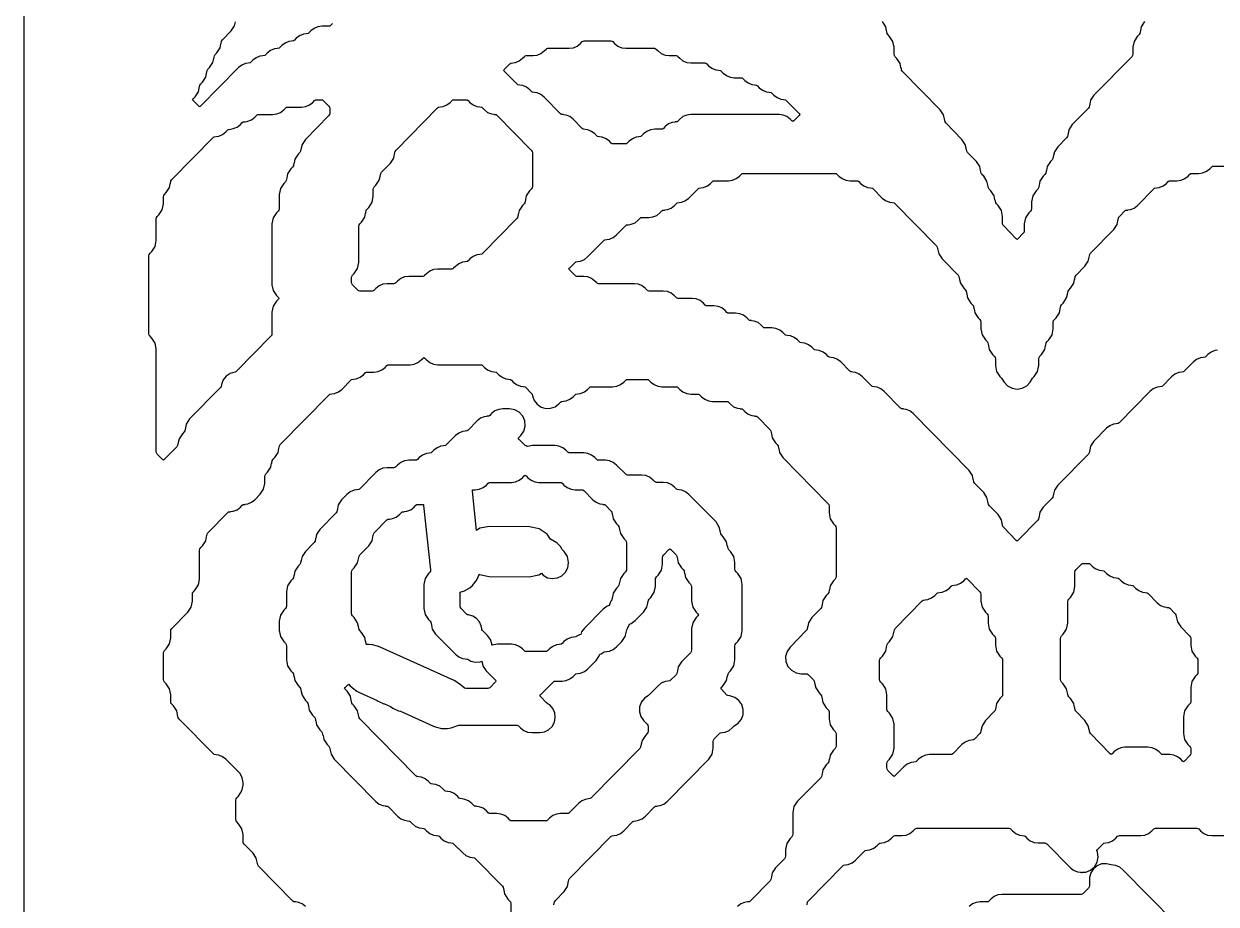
# Model space of a CAD drawing. Header units: millimetres. Extents: x 10 to 410, y 18 to 283.
# Drawn here: x 79 to 117.11, y 92.4 to 120.55 of the extents above; entities that cross this region are included whole.
import ezdxf

# ---------------------------------------------------------------- set-up
doc = ezdxf.new("R2010")
doc.units = ezdxf.units.MM
doc.layers.add('CUT', color=1, linetype='Continuous')

msp = doc.modelspace()

# ---------------------------------------------------------------- linework, layer by layer
at = {"layer": 'CUT'}
for points in [[(129.134, 24), (142.2679, 24), (142.2679, 144), (129.134, 144), (129.134, 147), (121.134, 147), (121.134, 144), (100.134, 144), (100.134, 147), (92.134, 147), (92.134, 144), (79, 144), (79, 24), (92.134, 24), (92.134, 21), (100.134, 21), (100.134, 24), (121.134, 24), (121.134, 21), (129.134, 21)], [(94.8364, 119.3626), (94.9405, 119.4436), (95.0016, 119.5058), (95.0266, 119.5252), (95.058, 119.5294), (95.2777, 119.5294), (95.4085, 119.5468), (95.5302, 119.5979), (95.6343, 119.6789), (95.6953, 119.7411), (95.7203, 119.7605), (95.7517, 119.7647), (96.4339, 119.7647), (96.5647, 119.7821), (96.6864, 119.8331), (96.7905, 119.9142), (96.8516, 119.9764), (96.8766, 119.9958), (96.9079, 120), (97.7667, 120), (97.798, 119.9958), (97.823, 119.9764), (97.8841, 119.9142), (97.9882, 119.8331), (98.1099, 119.7821), (98.2407, 119.7647), (99.1541, 119.7647), (99.1855, 119.7605), (99.2105, 119.7411), (99.2716, 119.6789), (99.3757, 119.5979), (99.4974, 119.5468), (99.6282, 119.5294), (99.8479, 119.5294), (99.8793, 119.5252), (99.9042, 119.5058), (99.9653, 119.4436), (100.0694, 119.3626), (100.1911, 119.3115), (100.3219, 119.2941), (100.7729, 119.2941), (100.8042, 119.2899), (100.8292, 119.2705), (100.8903, 119.2084), (100.9944, 119.1273), (101.1161, 119.0762), (101.2027, 119.0647), (101.2025, 119.0632), (101.2667, 119.0546), (101.2917, 119.0352), (101.3528, 118.9731), (101.4569, 118.892), (101.5786, 118.8409), (101.7094, 118.8235), (101.9291, 118.8235), (101.9605, 118.8194), (101.9855, 118.7999), (102.0465, 118.7378), (102.1506, 118.6567), (102.2723, 118.6056), (102.3589, 118.5941), (102.3587, 118.5926), (102.423, 118.5841), (102.4479, 118.5646), (102.509, 118.5025), (102.6131, 118.4214), (102.7348, 118.3704), (102.8214, 118.3588), (102.8212, 118.3573), (102.8855, 118.3488), (102.9104, 118.3293), (102.9715, 118.2672), (103.0756, 118.1861), (103.1973, 118.1351), (103.2839, 118.1235), (103.2837, 118.122), (103.348, 118.1135), (103.3729, 118.094), (103.7849, 117.6748), (103.8048, 117.6471), (103.7849, 117.6193), (103.6088, 117.4401), (103.581, 117.4196), (103.5531, 117.4401), (103.4967, 117.4975), (103.3926, 117.5786), (103.2709, 117.6296), (103.1401, 117.6471), (100.3219, 117.6471), (100.1911, 117.6296), (100.0694, 117.5786), (99.9653, 117.4975), (99.9042, 117.4354), (99.8793, 117.4159), (99.815, 117.4074), (99.8152, 117.4059), (99.7286, 117.3944), (99.6069, 117.3433), (99.5028, 117.2622), (99.4417, 117.2001), (99.4168, 117.1806), (99.3854, 117.1765), (99.1657, 117.1765), (99.0349, 117.1591), (98.9132, 117.108), (98.8091, 117.0269), (98.748, 116.9648), (98.723, 116.9454), (98.6588, 116.9368), (98.659, 116.9353), (98.5724, 116.9238), (98.4507, 116.8727), (98.3466, 116.7916), (98.2855, 116.7295), (98.2605, 116.7101), (98.2291, 116.7059), (97.8329, 116.7059), (97.8015, 116.7101), (97.7766, 116.7295), (97.7155, 116.7916), (97.6114, 116.8727), (97.4897, 116.9238), (97.4031, 116.9353), (97.4033, 116.9368), (97.339, 116.9454), (97.3141, 116.9648), (97.253, 117.0269), (97.1489, 117.108), (97.0272, 117.1591), (96.9406, 117.1706), (96.9408, 117.1721), (96.8766, 117.1806), (96.8516, 117.2001), (96.5593, 117.4975), (96.4552, 117.5786), (96.3335, 117.6296), (96.2468, 117.6412), (96.247, 117.6427), (96.1828, 117.6512), (96.1578, 117.6707), (95.6343, 118.2034), (95.5302, 118.2845), (95.4085, 118.3355), (95.3219, 118.3471), (95.3221, 118.3486), (95.2578, 118.3571), (95.2328, 118.3766), (95.1718, 118.4387), (95.0677, 118.5198), (94.946, 118.5708), (94.8594, 118.5824), (94.8596, 118.5839), (94.7953, 118.5924), (94.7704, 118.6119), (94.3584, 119.0311), (94.3385, 119.0588), (94.3584, 119.0866), (94.5391, 119.2705), (94.5641, 119.2899), (94.6283, 119.2985), (94.6281, 119.3), (94.7147, 119.3115)], [(83.0879, 110.4988), (83.0341, 110.5535), (83.0089, 110.5919), (83, 110.6369), (83, 113.1278), (83.0089, 113.1728), (83.0341, 113.2112), (83.0879, 113.2659), (83.194, 113.427), (83.2312, 113.6163), (83.2312, 114.3042), (83.2401, 114.3493), (83.2654, 114.3877), (83.3191, 114.4423), (83.4253, 114.6035), (83.4625, 114.7928), (83.4625, 115.0101), (83.4714, 115.0552), (83.4966, 115.0936), (83.5503, 115.1482), (83.6565, 115.3094), (83.6809, 115.4336), (83.6843, 115.4329), (83.7026, 115.5258), (83.7279, 115.5641), (85.058, 116.9175), (85.083, 116.937), (85.1472, 116.9455), (85.147, 116.9471), (85.2336, 116.9586), (85.3553, 117.0096), (85.4594, 117.0907), (85.5205, 117.1528), (85.5455, 117.1723), (85.6097, 117.1808), (85.6095, 117.1824), (85.6961, 117.1939), (85.8178, 117.2449), (85.9219, 117.326), (85.983, 117.3881), (86.008, 117.4076), (86.0722, 117.4161), (86.072, 117.4176), (86.1586, 117.4292), (86.2803, 117.4802), (86.3844, 117.5613), (86.4455, 117.6234), (86.4705, 117.6429), (86.5018, 117.6471), (86.9528, 117.6471), (87.0836, 117.6645), (87.2053, 117.7155), (87.3094, 117.7966), (87.3705, 117.8587), (87.3954, 117.8782), (87.4268, 117.8824), (87.8778, 117.8824), (88.0086, 117.8998), (88.1303, 117.9508), (88.2344, 118.0319), (88.2954, 118.094), (88.3204, 118.1135), (88.3518, 118.1176), (88.5168, 118.1176), (88.5482, 118.1135), (88.5731, 118.094), (88.747, 117.9171), (88.7723, 117.8787), (88.7812, 117.8337), (88.7812, 117.6958), (88.7723, 117.6507), (88.747, 117.6123), (87.9996, 116.8518), (87.8934, 116.6906), (87.869, 116.5664), (87.8656, 116.5671), (87.8473, 116.4742), (87.822, 116.4359), (87.7683, 116.3812), (87.6622, 116.2201), (87.6377, 116.0958), (87.6343, 116.0965), (87.6161, 116.0036), (87.5908, 115.9653), (87.5371, 115.9106), (87.4309, 115.7495), (87.4065, 115.6252), (87.4031, 115.6259), (87.3848, 115.533), (87.3596, 115.4947), (87.3058, 115.44), (87.1997, 115.2789), (87.1624, 115.0895), (87.1624, 114.6369), (87.1536, 114.5919), (87.1283, 114.5535), (87.0746, 114.4988), (86.9684, 114.3377), (86.9312, 114.1484), (86.9312, 112.2046), (86.9684, 112.0152), (87.0746, 111.8541), (87.1352, 111.7925), (87.155, 111.7647), (87.1352, 111.737), (87.0746, 111.6753), (86.9684, 111.5142), (86.9312, 111.3248), (86.9312, 110.6369), (86.9223, 110.5919), (86.8971, 110.5535), (85.7982, 109.4354), (85.7732, 109.4159), (85.7416, 109.4117), (85.593, 109.3677), (85.4651, 109.2804), (85.37, 109.1581), (85.3169, 109.0126), (85.3036, 108.9448), (85.2783, 108.9064), (84.2996, 107.9106), (84.1935, 107.7495), (84.169, 107.6252), (84.1656, 107.6259), (84.1474, 107.533), (84.1221, 107.4947), (84.0684, 107.44), (83.9622, 107.2789), (83.9378, 107.1546), (83.9344, 107.1553), (83.9161, 107.0625), (83.8909, 107.0241), (83.4904, 106.6166), (83.4625, 106.5961), (83.4346, 106.6166), (83.2654, 106.7888), (83.2401, 106.8272), (83.2312, 106.8722), (83.2312, 110.1484), (83.194, 110.3377)], [(89.509, 112.5053), (89.5628, 112.56), (89.6689, 112.7211), (89.7062, 112.9105), (89.7062, 114.0689), (89.715, 114.114), (89.7403, 114.1524), (89.794, 114.207), (89.9002, 114.3682), (89.9246, 114.4924), (89.928, 114.4918), (89.9463, 114.5846), (89.9715, 114.623), (90.0253, 114.6776), (90.1314, 114.8388), (90.1686, 115.0281), (90.1686, 115.2454), (90.1775, 115.2905), (90.2028, 115.3288), (90.2565, 115.3835), (90.3627, 115.5446), (90.3871, 115.6689), (90.3905, 115.6682), (90.4088, 115.7611), (90.434, 115.7994), (90.719, 116.0894), (90.8252, 116.2505), (90.8496, 116.3748), (90.853, 116.3741), (90.8712, 116.467), (90.8965, 116.5053), (92.2266, 117.8587), (92.2516, 117.8782), (92.3158, 117.8867), (92.3156, 117.8882), (92.4023, 117.8998), (92.524, 117.9508), (92.6281, 118.0319), (92.6891, 118.094), (92.7141, 118.1135), (92.7455, 118.1176), (93.1417, 118.1176), (93.1731, 118.1135), (93.1981, 118.094), (93.2591, 118.0319), (93.3633, 117.9508), (93.4849, 117.8998), (93.5716, 117.8882), (93.5714, 117.8867), (93.6356, 117.8782), (93.6606, 117.8587), (93.7216, 117.7966), (93.8257, 117.7155), (93.9474, 117.6645), (94.0341, 117.6529), (94.0339, 117.6514), (94.0981, 117.6429), (94.1231, 117.6234), (95.2219, 116.5053), (95.2472, 116.467), (95.2561, 116.4219), (95.2561, 115.3428), (95.2472, 115.2977), (95.2219, 115.2594), (95.1682, 115.2047), (95.0621, 115.0436), (95.0376, 114.9193), (95.0342, 114.92), (95.016, 114.8272), (94.9907, 114.7888), (94.937, 114.7341), (94.8308, 114.573), (94.8064, 114.4488), (94.803, 114.4494), (94.7847, 114.3566), (94.7594, 114.3182), (93.6606, 113.2001), (93.6356, 113.1806), (93.5714, 113.1721), (93.5716, 113.1706), (93.4849, 113.1591), (93.3633, 113.108), (93.2591, 113.0269), (93.1981, 112.9648), (93.1731, 112.9454), (93.1089, 112.9368), (93.1091, 112.9353), (93.0225, 112.9238), (92.9008, 112.8727), (92.7967, 112.7916), (92.7356, 112.7295), (92.7106, 112.7101), (92.6792, 112.7059), (92.2283, 112.7059), (92.0975, 112.6885), (91.9758, 112.6374), (91.8717, 112.5564), (91.8106, 112.4942), (91.7856, 112.4748), (91.7542, 112.4706), (91.3033, 112.4706), (91.1725, 112.4532), (91.0508, 112.4021), (90.9467, 112.3211), (90.8856, 112.2589), (90.8606, 112.2395), (90.8293, 112.2353), (90.6095, 112.2353), (90.4787, 112.2179), (90.357, 112.1669), (90.2529, 112.0858), (90.1919, 112.0236), (90.1669, 112.0042), (90.1355, 112), (89.7393, 112), (89.7079, 112.0042), (89.6829, 112.0236), (89.509, 112.2006), (89.4838, 112.2389), (89.4749, 112.284), (89.4749, 112.4219), (89.4838, 112.467)], [(95.7416, 102.8356), (95.898, 102.8057), (96.0559, 102.8266), (96.1992, 102.896), (96.3134, 103.007), (96.3869, 103.1483), (96.4123, 103.3055), (96.4123, 103.3248), (96.3751, 103.5142), (96.2689, 103.6753), (96.2303, 103.7146), (96.2166, 103.7246), (96.2123, 103.7344), (96.1501, 103.8287), (96.0519, 103.9384), (95.9802, 103.9819), (95.9628, 103.9954), (95.8323, 104.0686), (95.7307, 104.224), (95.4729, 104.3999), (95.1673, 104.4638), (93.8867, 104.4763), (93.58, 104.4184), (93.472, 104.3478), (93.3394, 105.6053), (93.3417, 105.6411), (93.377, 105.6471), (93.4277, 105.6471), (93.5585, 105.6645), (93.6802, 105.7155), (93.7843, 105.7966), (93.8454, 105.8587), (93.8703, 105.8782), (93.9017, 105.8824), (94.5839, 105.8824), (94.7147, 105.8998), (94.8364, 105.9508), (94.9405, 106.0319), (94.9969, 106.0893), (95.0248, 106.1098), (95.0527, 106.0893), (95.1091, 106.0319), (95.2132, 105.9508), (95.3349, 105.8998), (95.4657, 105.8824), (96.1739, 105.8824), (96.2043, 105.8587), (96.2654, 105.7966), (96.3695, 105.7155), (96.4912, 105.6645), (96.622, 105.6471), (96.8417, 105.6471), (96.873, 105.6429), (96.898, 105.6234), (97.1903, 105.326), (97.2944, 105.2449), (97.4161, 105.1939), (97.5028, 105.1824), (97.5026, 105.1808), (97.5668, 105.1723), (97.5918, 105.1528), (97.7657, 104.9759), (97.7909, 104.9375), (97.8092, 104.8447), (97.8126, 104.8454), (97.837, 104.7211), (97.9432, 104.56), (97.9969, 104.5053), (98.0222, 104.467), (98.0404, 104.3741), (98.0438, 104.3748), (98.0683, 104.2505), (98.1744, 104.0894), (98.2281, 104.0347), (98.2534, 103.9964), (98.2623, 103.9513), (98.2623, 103.0759), (98.2281, 103.0241), (98.1744, 102.9694), (98.0683, 102.8083), (98.0438, 102.684), (98.0404, 102.6847), (98.0222, 102.5919), (97.9969, 102.5535), (97.9432, 102.4988), (97.837, 102.3377), (97.8126, 102.2135), (97.8092, 102.2141), (97.7909, 102.1213), (97.7686, 102.0874), (97.7054, 101.9453), (97.651, 101.9284), (97.5193, 101.8323), (96.9177, 101.2201), (96.8298, 101.0987), (96.8029, 101.0188), (96.7613, 101.0099), (96.6579, 100.9519), (96.6424, 100.9454), (96.5776, 100.9368), (96.5778, 100.9353), (96.4912, 100.9238), (96.3695, 100.8727), (96.2654, 100.7916), (96.2043, 100.7295), (96.1793, 100.7101), (96.1151, 100.7015), (96.1153, 100.7), (96.0287, 100.6885), (95.907, 100.6374), (95.8029, 100.5564), (95.7418, 100.4942), (95.7119, 100.4709), (95.0578, 100.4706), (95.0266, 100.4748), (95.0016, 100.4942), (94.9405, 100.5564), (94.8364, 100.6374), (94.7147, 100.6885), (94.5839, 100.7059), (94.1361, 100.7059), (93.9715, 100.678), (93.9627, 100.6732), (93.9615, 100.7213), (93.9136, 100.8634), (93.8257, 100.9848), (93.6646, 101.1487), (93.6428, 101.1792), (93.6365, 101.1989), (93.6228, 101.2931), (93.5629, 101.4233), (93.4684, 101.5312), (93.3473, 101.6078), (93.2093, 101.6469), (93.1766, 101.6512), (93.1516, 101.6707), (92.9777, 101.8476), (92.9525, 101.886), (92.9436, 101.9311), (92.9436, 102.3344), (92.9493, 102.3699), (92.9816, 102.3859), (93.0809, 102.4168), (93.2523, 102.51), (93.3394, 102.5824), (93.4621, 102.734), (93.5148, 102.8343), (93.5494, 102.9512), (93.5655, 102.9402), (93.8711, 102.8764), (95.1517, 102.8639), (95.4584, 102.9218), (95.5435, 102.9774), (95.6025, 102.9131)], [(93.8918, 99.3177), (93.8668, 99.2983), (93.8355, 99.2941), (93.1282, 99.2941), (93.0895, 99.3007), (93.087, 99.3035), (93.0043, 99.3783), (92.8437, 99.4937), (92.7589, 99.5428), (90.3949, 100.6174), (90.3021, 100.6491), (90.1418, 100.6867), (90.0262, 100.6999), (89.9528, 100.6996), (89.9463, 100.7095), (89.928, 100.8024), (89.9246, 100.8017), (89.9002, 100.9259), (89.794, 101.0871), (89.7403, 101.1417), (89.715, 101.1801), (89.6968, 101.273), (89.6934, 101.2723), (89.6689, 101.3965), (89.5628, 101.5577), (89.509, 101.6123), (89.4838, 101.6507), (89.4749, 101.6958), (89.4749, 103.0101), (89.4838, 103.0552), (89.509, 103.0936), (89.5628, 103.1482), (89.6689, 103.3094), (89.6934, 103.4336), (89.6968, 103.4329), (89.715, 103.5258), (89.7403, 103.5641), (90.0253, 103.8541), (90.1314, 104.0152), (90.1558, 104.1395), (90.1592, 104.1388), (90.1775, 104.2317), (90.2028, 104.27), (90.6079, 104.6823), (90.6329, 104.7017), (90.6971, 104.7103), (90.6969, 104.7118), (90.7835, 104.7233), (90.9052, 104.7743), (91.0093, 104.8554), (91.0704, 104.9175), (91.0954, 104.937), (91.1596, 104.9455), (91.1594, 104.9471), (91.246, 104.9586), (91.3677, 105.0096), (91.4718, 105.0907), (91.5329, 105.1528), (91.5579, 105.1723), (91.5893, 105.1765), (91.7391, 105.1765), (91.7715, 105.1717), (91.7796, 105.14), (91.9963, 103.0852), (91.9952, 103.0567), (91.9964, 103.0468), (91.9732, 103.0126), (91.9308, 102.9694), (91.8246, 102.8083), (91.7874, 102.619), (91.7874, 101.8516), (91.8246, 101.6623), (91.9308, 101.5012), (91.9845, 101.4465), (92.0098, 101.4081), (92.028, 101.3153), (92.0314, 101.316), (92.0559, 101.1917), (92.162, 101.0306), (92.7967, 100.3848), (92.9008, 100.3037), (93.0225, 100.2527), (93.1091, 100.2412), (93.1089, 100.2397), (93.1737, 100.231), (93.1892, 100.2246), (93.2926, 100.1665), (93.4392, 100.1352), (93.5885, 100.1488), (93.6399, 100.17), (93.6389, 100.153), (93.684, 99.9923), (93.7794, 99.8554), (94.0726, 99.5572), (94.0924, 99.5294), (94.0726, 99.5017)], [(96.7095, 99.7691), (96.7093, 99.7706), (96.796, 99.7821), (96.9176, 99.8331), (97.0218, 99.9142), (97.2944, 100.1917), (97.3823, 100.3131), (97.4092, 100.3929), (97.4508, 100.4018), (97.5542, 100.4598), (97.5697, 100.4663), (97.6345, 100.475), (97.6343, 100.4765), (97.7209, 100.488), (97.8426, 100.539), (97.9467, 100.6201), (98.1189, 100.7953), (98.225, 100.9564), (98.2495, 101.0807), (98.2529, 101.08), (98.2711, 101.1728), (98.2935, 101.2067), (98.3567, 101.3488), (98.411, 101.3658), (98.5427, 101.4618), (98.8126, 101.7365), (98.9188, 101.8976), (98.9432, 102.0218), (98.9466, 102.0212), (98.9649, 102.114), (98.9902, 102.1524), (99.0439, 102.207), (99.15, 102.3682), (99.1873, 102.5575), (99.1873, 102.8064), (99.2214, 102.8583), (99.2751, 102.9129), (99.3813, 103.0741), (99.4185, 103.2634), (99.4185, 103.4807), (99.4274, 103.5258), (99.4526, 103.5641), (99.6219, 103.7363), (99.6498, 103.7569), (99.6776, 103.7363), (99.8469, 103.5641), (99.8721, 103.5258), (99.8904, 103.4329), (99.8938, 103.4336), (99.9182, 103.3094), (100.0244, 103.1482), (100.0781, 103.0936), (100.1034, 103.0552), (100.1216, 102.9623), (100.1251, 102.963), (100.1495, 102.8388), (100.2556, 102.6776), (100.3094, 102.623), (100.3346, 102.5846), (100.3435, 102.5395), (100.3435, 102.0869), (100.3807, 101.8976), (100.4869, 101.7365), (100.5475, 101.6748), (100.5673, 101.6471), (100.5475, 101.6193), (100.4869, 101.5577), (100.3807, 101.3965), (100.3435, 101.2072), (100.3435, 100.5193), (100.3346, 100.4742), (100.3094, 100.4359), (100.0244, 100.1459), (99.9182, 99.9848), (99.8938, 99.8605), (99.8904, 99.8612), (99.8721, 99.7683), (99.8469, 99.73), (99.673, 99.553), (99.648, 99.5336), (99.5838, 99.525), (99.584, 99.5235), (99.4974, 99.512), (99.3757, 99.461), (99.2716, 99.3799), (98.9792, 99.0825), (98.9207, 99.0369), (98.841, 98.9869), (98.7385, 98.8617), (98.6813, 98.7103), (98.6755, 98.5486), (98.7216, 98.3935), (98.8149, 98.2613), (98.9219, 98.1524), (98.9472, 98.114), (98.956, 98.0689), (98.956, 97.9311), (98.9472, 97.886), (98.9219, 97.8476), (98.8682, 97.793), (98.762, 97.6318), (98.7376, 97.5076), (98.7342, 97.5082), (98.7159, 97.4154), (98.6906, 97.377), (97.1293, 95.7883), (97.1043, 95.7689), (97.0401, 95.7603), (97.0403, 95.7588), (96.9536, 95.7473), (96.832, 95.6963), (96.7278, 95.6152), (96.4355, 95.3177), (96.4106, 95.2983), (96.3792, 95.2941), (96.1595, 95.2941), (96.0287, 95.2767), (95.907, 95.2257), (95.8029, 95.1446), (95.7418, 95.0825), (95.7168, 95.063), (95.6854, 95.0588), (94.5955, 95.0588), (94.5641, 95.063), (94.5391, 95.0825), (94.478, 95.1446), (94.3739, 95.2257), (94.2522, 95.2767), (94.1214, 95.2941), (93.9017, 95.2941), (93.8703, 95.2983), (93.8454, 95.3177), (93.7843, 95.3799), (93.6802, 95.461), (93.5585, 95.512), (93.4719, 95.5235), (93.4721, 95.525), (93.4079, 95.5336), (93.3829, 95.553), (93.3218, 95.6152), (93.2177, 95.6963), (93.096, 95.7473), (93.0094, 95.7588), (93.0096, 95.7603), (92.9454, 95.7689), (92.9204, 95.7883), (92.8593, 95.8505), (92.7552, 95.9316), (92.6335, 95.9826), (92.5469, 95.9941), (92.5471, 95.9956), (92.4829, 96.0042), (92.4579, 96.0236), (92.3968, 96.0858), (92.2927, 96.1669), (92.171, 96.2179), (92.0844, 96.2294), (92.0846, 96.2309), (92.0204, 96.2395), (91.9954, 96.2589), (91.9343, 96.3211), (91.8302, 96.4021), (91.7085, 96.4532), (91.6219, 96.4647), (91.6221, 96.4662), (91.5579, 96.4748), (91.5329, 96.4942), (89.7403, 98.3182), (89.715, 98.3566), (89.6968, 98.4494), (89.6934, 98.4488), (89.6689, 98.573), (89.5628, 98.7341), (89.509, 98.7888), (89.4838, 98.8272), (89.4655, 98.92), (89.4621, 98.9193), (89.4377, 99.0436), (89.3315, 99.2047), (89.2709, 99.2664), (89.2511, 99.2941), (89.2709, 99.3219), (89.3605, 99.413), (89.3861, 99.4322), (89.4216, 99.3905), (89.5104, 99.3088), (89.6479, 99.21), (89.7327, 99.1609), (90.2974, 98.9042), (90.3265, 98.8839), (90.5072, 98.8049), (90.5236, 98.8014), (90.7154, 98.7141), (90.7936, 98.6595), (90.9743, 98.5806), (91.0412, 98.5661), (92.0967, 98.0862), (92.1895, 98.0546), (92.3486, 98.0173), (92.5436, 98.0107), (92.6553, 98.029), (92.838, 98.0975), (92.841, 98.0993), (92.8719, 98.113), (92.9053, 98.1176), (94.7604, 98.1176), (94.7918, 98.1135), (94.8168, 98.094), (94.8779, 98.0319), (94.982, 97.9508), (95.1037, 97.8998), (95.2345, 97.8824), (95.489, 97.8824), (95.6391, 97.9054), (95.7754, 97.9725), (95.8852, 98.0774), (95.9585, 98.2104), (95.9885, 98.3593), (95.9723, 98.5104), (95.9116, 98.6496), (95.8119, 98.7641), (95.7654, 98.7926), (95.6953, 98.8472), (95.5146, 99.0311), (95.4947, 99.0588), (95.5146, 99.0866), (95.9266, 99.5058), (95.9569, 99.5294), (96.2027, 99.5294), (96.3335, 99.5468), (96.4552, 99.5979), (96.5593, 99.6789), (96.6203, 99.7411), (96.6453, 99.7605)], [(112.1459, 100.9375), (112.1712, 100.9759), (112.2249, 101.0306), (112.3311, 101.1917), (112.3683, 101.381), (112.3683, 102.0689), (112.3772, 102.114), (112.4025, 102.1524), (112.4562, 102.207), (112.5623, 102.3682), (112.5996, 102.5575), (112.5996, 103.0101), (112.6084, 103.0552), (112.6337, 103.0936), (112.8076, 103.2705), (112.8326, 103.2899), (112.864, 103.2941), (113.0289, 103.2941), (113.0603, 103.2899), (113.0853, 103.2705), (113.1464, 103.2084), (113.2505, 103.1273), (113.3722, 103.0762), (113.4588, 103.0647), (113.4586, 103.0632), (113.5228, 103.0546), (113.5478, 103.0352), (113.6088, 102.9731), (113.713, 102.892), (113.8347, 102.8409), (113.9213, 102.8294), (113.9211, 102.8279), (113.9853, 102.8194), (114.0103, 102.7999), (114.0713, 102.7378), (114.1754, 102.6567), (114.2971, 102.6056), (114.3838, 102.5941), (114.3836, 102.5926), (114.4478, 102.5841), (114.4728, 102.5646), (114.5338, 102.5025), (114.6379, 102.4214), (114.7596, 102.3704), (114.8463, 102.3588), (114.8461, 102.3573), (114.9103, 102.3488), (114.9353, 102.3293), (115.2276, 102.0319), (115.3317, 101.9508), (115.4534, 101.8998), (115.54, 101.8882), (115.5398, 101.8867), (115.604, 101.8782), (115.629, 101.8587), (115.8029, 101.6818), (115.8282, 101.6434), (115.8464, 101.5506), (115.8498, 101.5512), (115.8743, 101.427), (115.9804, 101.2659), (116.2654, 100.9759), (116.2907, 100.9375), (116.2995, 100.8925), (116.2995, 100.6752), (116.3368, 100.4858), (116.4429, 100.3247), (116.4966, 100.27), (116.5219, 100.2317), (116.5308, 100.1866), (116.5308, 99.8134), (116.5219, 99.7683), (116.4966, 99.73), (116.4429, 99.6753), (116.3368, 99.5142), (116.2995, 99.3248), (116.2995, 98.8722), (116.2907, 98.8272), (116.2654, 98.7888), (116.2117, 98.7341), (116.1055, 98.573), (116.0683, 98.3837), (116.0683, 97.8516), (116.1055, 97.6623), (116.2117, 97.5012), (116.2654, 97.4465), (116.2907, 97.4081), (116.2995, 97.3631), (116.2995, 97.2252), (116.2907, 97.1801), (116.2654, 97.1417), (116.0962, 96.9696), (116.0683, 96.949), (116.0404, 96.9696), (115.984, 97.0269), (115.8799, 97.108), (115.7582, 97.1591), (115.6274, 97.1765), (115.4077, 97.1765), (115.3763, 97.1806), (115.3513, 97.2001), (115.2902, 97.2622), (115.1861, 97.3433), (115.0644, 97.3944), (114.9336, 97.4118), (114.1967, 97.4118), (114.0659, 97.3944), (113.9442, 97.3433), (113.8401, 97.2622), (113.7837, 97.2048), (113.7558, 97.1843), (113.7279, 97.2048), (113.0962, 97.8476), (113.0709, 97.886), (113.0527, 97.9788), (113.0493, 97.9782), (113.0248, 98.1024), (112.9187, 98.2635), (112.6337, 98.5535), (112.6084, 98.5919), (112.5902, 98.6847), (112.5868, 98.684), (112.5623, 98.8083), (112.4562, 98.9694), (112.4025, 99.0241), (112.3772, 99.0625), (112.3589, 99.1553), (112.3555, 99.1546), (112.3311, 99.2789), (112.2249, 99.44), (112.1712, 99.4947), (112.1459, 99.533), (112.1371, 99.5781), (112.1371, 100.8925)], [(106.809, 101.08), (106.8273, 101.1728), (106.8525, 101.2112), (107.7202, 102.094), (107.7451, 102.1135), (107.8094, 102.122), (107.8092, 102.1235), (107.8958, 102.1351), (108.0175, 102.1861), (108.1216, 102.2672), (108.1827, 102.3293), (108.2076, 102.3488), (108.2719, 102.3573), (108.2717, 102.3588), (108.3583, 102.3704), (108.48, 102.4214), (108.5841, 102.5025), (108.6452, 102.5646), (108.6701, 102.5841), (108.7344, 102.5926), (108.7342, 102.5941), (108.8208, 102.6056), (108.9425, 102.6567), (109.0466, 102.7378), (109.103, 102.7952), (109.1309, 102.8157), (109.1588, 102.7952), (109.5592, 102.3877), (109.5845, 102.3493), (109.5934, 102.3042), (109.5934, 102.0869), (109.6306, 101.8976), (109.7368, 101.7365), (109.7905, 101.6818), (109.8157, 101.6434), (109.8246, 101.5984), (109.8246, 101.381), (109.8618, 101.1917), (109.968, 101.0306), (110.0217, 100.9759), (110.047, 100.9375), (110.0559, 100.8925), (110.0559, 100.6752), (110.0931, 100.4858), (110.1993, 100.3247), (110.253, 100.27), (110.2782, 100.2317), (110.2871, 100.1866), (110.2871, 99.1075), (110.2782, 99.0625), (110.253, 99.0241), (110.1993, 98.9694), (110.0931, 98.8083), (110.0687, 98.684), (110.0653, 98.6847), (110.047, 98.5919), (110.0217, 98.5535), (109.7368, 98.2635), (109.6306, 98.1024), (109.6062, 97.9782), (109.6028, 97.9788), (109.5845, 97.886), (109.5592, 97.8476), (109.3853, 97.6707), (109.3604, 97.6512), (109.2961, 97.6427), (109.2963, 97.6412), (109.2097, 97.6296), (109.088, 97.5786), (108.9839, 97.4975), (108.6916, 97.2001), (108.6666, 97.1806), (108.6352, 97.1765), (107.953, 97.1765), (107.8222, 97.1591), (107.7005, 97.108), (107.5964, 97.0269), (107.5354, 96.9648), (107.5104, 96.9454), (107.4462, 96.9368), (107.4464, 96.9353), (107.3597, 96.9238), (107.2381, 96.8727), (107.1339, 96.7916), (106.8463, 96.499), (106.8184, 96.4784), (106.7905, 96.499), (106.6213, 96.6712), (106.596, 96.7095), (106.5872, 96.7546), (106.5872, 96.8925), (106.596, 96.9375), (106.6213, 96.9759), (106.675, 97.0306), (106.7812, 97.1917), (106.8184, 97.381), (106.8184, 98.1484), (106.7812, 98.3377), (106.675, 98.4988), (106.6213, 98.5535), (106.596, 98.5919), (106.5872, 98.6369), (106.5872, 99.0895), (106.5499, 99.2789), (106.4438, 99.44), (106.39, 99.4947), (106.3648, 99.533), (106.3559, 99.5781), (106.3559, 100.1866), (106.3648, 100.2317), (106.39, 100.27), (106.4438, 100.3247), (106.5499, 100.4858), (106.5744, 100.6101), (106.5778, 100.6094), (106.596, 100.7023), (106.6213, 100.7406), (106.675, 100.7953), (106.7812, 100.9564), (106.8056, 101.0807)]]:
    msp.add_lwpolyline(points, close=True, dxfattribs=at)
for points in [[(88.8655, 120.5564), (88.8044, 120.4942), (88.7794, 120.4748), (88.748, 120.4706), (88.5283, 120.4706), (88.3975, 120.4532), (88.2758, 120.4021), (88.1717, 120.3211), (88.1107, 120.2589), (88.0857, 120.2395), (88.0214, 120.2309), (88.0216, 120.2294), (87.935, 120.2179), (87.8133, 120.1669), (87.7092, 120.0858), (87.6482, 120.0236), (87.6232, 120.0042), (87.559, 119.9956), (87.5592, 119.9941), (87.4725, 119.9826), (87.3508, 119.9316), (87.2467, 119.8505), (87.1857, 119.7883), (87.1607, 119.7689), (87.0965, 119.7603), (87.0967, 119.7588), (87.01, 119.7473), (86.8883, 119.6963), (86.7842, 119.6152), (86.7232, 119.553), (86.6982, 119.5336), (86.634, 119.525), (86.6342, 119.5235), (86.5475, 119.512), (86.4259, 119.461), (86.3217, 119.3799), (86.2607, 119.3177), (86.2357, 119.2983), (86.1715, 119.2897), (86.1717, 119.2882), (86.0851, 119.2767), (85.9634, 119.2257), (85.8593, 119.1446), (84.6466, 117.9107), (84.6187, 117.8902), (84.5908, 117.9107), (84.4148, 118.0899), (84.3949, 118.1176), (84.4148, 118.1454), (84.4753, 118.207), (84.5815, 118.3682), (84.6059, 118.4924), (84.6093, 118.4918), (84.6276, 118.5846), (84.6529, 118.623), (84.7066, 118.6776), (84.8127, 118.8388), (84.8372, 118.963), (84.8406, 118.9623), (84.8588, 119.0552), (84.8841, 119.0936), (84.9378, 119.1482), (85.044, 119.3094), (85.0684, 119.4336), (85.0718, 119.4329), (85.0901, 119.5258), (85.1154, 119.5641), (85.1691, 119.6188), (85.2752, 119.7799), (85.2997, 119.9042), (85.3031, 119.9035), (85.3213, 119.9964), (85.3466, 120.0347), (85.6316, 120.3247), (85.7377, 120.4858), (85.7622, 120.6101)], [(114.8242, 120.6165), (114.718, 120.4554), (114.6936, 120.3311), (114.6902, 120.3318), (114.6719, 120.2389), (114.6467, 120.2006), (114.5929, 120.1459), (114.4868, 119.9848), (114.4495, 119.7954), (114.4495, 119.5781), (114.4407, 119.533), (114.4154, 119.4947), (113.2055, 118.2635), (113.0993, 118.1024), (113.0749, 117.9782), (113.0715, 117.9788), (113.0532, 117.886), (113.0279, 117.8476), (112.5117, 117.3224), (112.4056, 117.1612), (112.3811, 117.037), (112.3777, 117.0377), (112.3595, 116.9448), (112.3342, 116.9064), (112.0492, 116.6165), (111.9431, 116.4554), (111.9186, 116.3311), (111.9152, 116.3318), (111.897, 116.2389), (111.8717, 116.2006), (111.818, 116.1459), (111.7118, 115.9848), (111.6874, 115.8605), (111.684, 115.8612), (111.6657, 115.7683), (111.6404, 115.73), (111.5867, 115.6753), (111.4806, 115.5142), (111.4561, 115.3899), (111.4527, 115.3906), (111.4345, 115.2977), (111.4092, 115.2594), (111.3555, 115.2047), (111.2493, 115.0436), (111.2121, 114.8543), (111.2121, 114.6369), (111.2032, 114.5919), (111.178, 114.5535), (111.1242, 114.4988), (111.0181, 114.3377), (110.9808, 114.1484), (110.9808, 113.9311), (110.972, 113.886), (110.9467, 113.8476), (110.7775, 113.6754), (110.7496, 113.6549), (110.7217, 113.6754), (110.3212, 114.0829), (110.296, 114.1213), (110.2871, 114.1663), (110.2871, 114.3837), (110.2499, 114.573), (110.1437, 114.7341), (110.09, 114.7888), (110.0647, 114.8272), (110.0465, 114.92), (110.0431, 114.9193), (110.0186, 115.0436), (109.9125, 115.2047), (109.8587, 115.2594), (109.8335, 115.2977), (109.8152, 115.3906), (109.8118, 115.3899), (109.7874, 115.5142), (109.6812, 115.6753), (109.6275, 115.73), (109.6022, 115.7683), (109.584, 115.8612), (109.5806, 115.8605), (109.5561, 115.9848), (109.45, 116.1459), (109.165, 116.4359), (109.1397, 116.4742), (109.1215, 116.5671), (109.1181, 116.5664), (109.0936, 116.6906), (108.9875, 116.8518), (108.4713, 117.377), (108.446, 117.4154), (108.4277, 117.5082), (108.4243, 117.5076), (108.3999, 117.6318), (108.2937, 117.793), (107.0838, 119.0241), (107.0585, 119.0625), (107.0403, 119.1553), (107.0369, 119.1546), (107.0124, 119.2789), (106.9063, 119.44), (106.8525, 119.4947), (106.8273, 119.533), (106.8184, 119.5781), (106.8184, 119.7954), (106.7812, 119.9848), (106.675, 120.1459), (106.6213, 120.2006), (106.596, 120.2389), (106.5778, 120.3318), (106.5744, 120.3311), (106.5499, 120.4554), (106.4438, 120.6165)], [(117.1587, 110.1118), (117.0721, 110.1002), (116.9504, 110.0492), (116.8463, 109.9681), (116.7852, 109.906), (116.7603, 109.8865), (116.696, 109.878), (116.6962, 109.8765), (116.6096, 109.8649), (116.4879, 109.8139), (116.3838, 109.7328), (116.0915, 109.4354), (116.0665, 109.4159), (116.0023, 109.4074), (116.0025, 109.4059), (115.9159, 109.3944), (115.7942, 109.3433), (115.6901, 109.2622), (115.3978, 108.9648), (115.3728, 108.9454), (115.3086, 108.9368), (115.3088, 108.9353), (115.2221, 108.9238), (115.1004, 108.8727), (114.9963, 108.7916), (114.0103, 107.7883), (113.9853, 107.7689), (113.9211, 107.7603), (113.9213, 107.7588), (113.8347, 107.7473), (113.713, 107.6963), (113.6088, 107.6152), (113.2055, 107.2047), (113.0993, 107.0436), (113.0749, 106.9193), (113.0715, 106.92), (113.0532, 106.8272), (113.0279, 106.7888), (112.0492, 105.793), (111.9431, 105.6318), (111.9186, 105.5076), (111.9152, 105.5082), (111.897, 105.4154), (111.8717, 105.377), (111.5867, 105.0871), (111.4806, 104.9259), (111.4561, 104.8017), (111.4527, 104.8024), (111.4345, 104.7095), (111.4092, 104.6712), (110.7775, 104.0284), (110.7496, 104.0078), (110.7217, 104.0284), (110.3212, 104.4359), (110.296, 104.4742), (110.2777, 104.5671), (110.2743, 104.5664), (110.2499, 104.6906), (110.1437, 104.8518), (109.8587, 105.1417), (109.8335, 105.1801), (109.8152, 105.273), (109.8118, 105.2723), (109.7874, 105.3965), (109.6812, 105.5577), (109.3963, 105.8476), (109.371, 105.886), (109.3527, 105.9788), (109.3493, 105.9782), (109.3249, 106.1024), (109.2187, 106.2635), (107.4279, 108.0858), (107.3237, 108.1669), (107.2021, 108.2179), (107.1154, 108.2294), (107.1156, 108.2309), (107.0514, 108.2395), (107.0264, 108.2589), (106.5029, 108.7916), (106.3988, 108.8727), (106.2771, 108.9238), (106.1904, 108.9353), (106.1906, 108.9368), (106.1264, 108.9454), (106.1014, 108.9648), (105.8091, 109.2622), (105.705, 109.3433), (105.5833, 109.3944), (105.4967, 109.4059), (105.4969, 109.4074), (105.4327, 109.4159), (105.4077, 109.4354), (105.1154, 109.7328), (105.0113, 109.8139), (104.8896, 109.8649), (104.803, 109.8765), (104.8032, 109.878), (104.7389, 109.8865), (104.714, 109.906), (104.6529, 109.9681), (104.5488, 110.0492), (104.4271, 110.1002), (104.3405, 110.1118), (104.3407, 110.1133), (104.2764, 110.1218), (104.2515, 110.1413), (104.1904, 110.2034), (104.0863, 110.2845), (103.9646, 110.3355), (103.878, 110.3471), (103.8782, 110.3486), (103.814, 110.3571), (103.789, 110.3766), (103.7279, 110.4387), (103.6238, 110.5198), (103.5021, 110.5708), (103.4155, 110.5824), (103.4157, 110.5839), (103.3515, 110.5924), (103.3265, 110.6119), (103.2654, 110.674), (103.1613, 110.7551), (103.0396, 110.8061), (102.9088, 110.8235), (102.6891, 110.8235), (102.6577, 110.8277), (102.6327, 110.8472), (102.5717, 110.9093), (102.4676, 110.9904), (102.3459, 111.0414), (102.2593, 111.0529), (102.2595, 111.0545), (102.1952, 111.063), (102.1702, 111.0825), (102.1092, 111.1446), (102.0051, 111.2257), (101.8834, 111.2767), (101.7526, 111.2941), (101.5329, 111.2941), (101.5015, 111.2983), (101.4765, 111.3177), (101.4154, 111.3799), (101.3113, 111.461), (101.1896, 111.512), (101.0588, 111.5294), (100.8391, 111.5294), (100.8077, 111.5336), (100.7828, 111.553), (100.7217, 111.6152), (100.6176, 111.6963), (100.4959, 111.7473), (100.3651, 111.7647), (99.9141, 111.7647), (99.8828, 111.7689), (99.8578, 111.7883), (99.7967, 111.8505), (99.6926, 111.9316), (99.5709, 111.9826), (99.4401, 112), (98.9892, 112), (98.9578, 112.0042), (98.9328, 112.0236), (98.8717, 112.0858), (98.7676, 112.1669), (98.6459, 112.2179), (98.5151, 112.2353), (97.3704, 112.2353), (97.339, 112.2395), (97.3141, 112.2589), (97.253, 112.3211), (97.1489, 112.4021), (97.0272, 112.4532), (96.8964, 112.4706), (96.6767, 112.4706), (96.6453, 112.4748), (96.6203, 112.4942), (96.4396, 112.6781), (96.4197, 112.7059), (96.4396, 112.7336), (96.6203, 112.9175), (96.6453, 112.937), (96.7095, 112.9455), (96.7093, 112.9471), (96.796, 112.9586), (96.9176, 113.0096), (97.0218, 113.0907), (97.5453, 113.6234), (97.5703, 113.6429), (97.6345, 113.6514), (97.6343, 113.6529), (97.7209, 113.6645), (97.8426, 113.7155), (97.9467, 113.7966), (98.2391, 114.094), (98.264, 114.1135), (98.3283, 114.122), (98.3281, 114.1235), (98.4147, 114.1351), (98.5364, 114.1861), (98.6405, 114.2672), (98.7015, 114.3293), (98.7265, 114.3488), (98.7579, 114.3529), (98.9776, 114.3529), (99.1084, 114.3704), (99.2301, 114.4214), (99.3342, 114.5025), (99.3953, 114.5646), (99.4203, 114.5841), (99.4845, 114.5926), (99.4843, 114.5941), (99.5709, 114.6056), (99.6926, 114.6567), (99.7967, 114.7378), (99.8578, 114.7999), (99.8828, 114.8194), (99.947, 114.8279), (99.9468, 114.8294), (100.0334, 114.8409), (100.1551, 114.892), (100.2592, 114.9731), (100.5515, 115.2705), (100.5765, 115.2899), (100.6407, 115.2985), (100.6405, 115.3), (100.7271, 115.3115), (100.8488, 115.3626), (100.9529, 115.4436), (101.014, 115.5058), (101.039, 115.5252), (101.0704, 115.5294), (101.5213, 115.5294), (101.6521, 115.5468), (101.7738, 115.5979), (101.8779, 115.6789), (101.939, 115.7411), (101.964, 115.7605), (101.9954, 115.7647), (104.9353, 115.7647), (104.9667, 115.7605), (104.9917, 115.7411), (105.0527, 115.6789), (105.1568, 115.5979), (105.2785, 115.5468), (105.4093, 115.5294), (105.629, 115.5294), (105.6604, 115.5252), (105.6854, 115.5058), (105.7465, 115.4436), (105.8506, 115.3626), (105.9723, 115.3115), (106.0589, 115.3), (106.0587, 115.2985), (106.1229, 115.2899), (106.1479, 115.2705), (106.4402, 114.9731), (106.5443, 114.892), (106.666, 114.8409), (106.7526, 114.8294), (106.7524, 114.8279), (106.8167, 114.8194), (106.8416, 114.7999), (108.1717, 113.4465), (108.197, 113.4081), (108.2153, 113.3153), (108.2187, 113.316), (108.2431, 113.1917), (108.3493, 113.0306), (108.8655, 112.5053), (108.8908, 112.467), (108.909, 112.3741), (108.9124, 112.3748), (108.9369, 112.2505), (109.043, 112.0894), (109.0967, 112.0347), (109.122, 111.9964), (109.1403, 111.9035), (109.1437, 111.9042), (109.1681, 111.7799), (109.2743, 111.6188), (109.328, 111.5641), (109.3533, 111.5258), (109.3715, 111.4329), (109.3749, 111.4336), (109.3994, 111.3094), (109.5055, 111.1482), (109.5592, 111.0936), (109.5845, 111.0552), (109.5934, 111.0101), (109.5934, 110.7928), (109.6306, 110.6035), (109.7368, 110.4423), (109.7905, 110.3877), (109.8157, 110.3493), (109.834, 110.2565), (109.8374, 110.2571), (109.8618, 110.1329), (109.968, 109.9717), (110.0217, 109.9171), (110.047, 109.8787), (110.0559, 109.8337), (110.0559, 109.6163), (110.0931, 109.427), (110.1993, 109.2659), (110.253, 109.2112), (110.3321, 109.0911), (110.4435, 108.9709), (110.5879, 108.8931), (110.7496, 108.8662), (110.9113, 108.8931), (111.0557, 108.9709), (111.1671, 109.0911), (111.2462, 109.2112), (111.2999, 109.2659), (111.4061, 109.427), (111.4433, 109.6163), (111.4433, 109.8337), (111.4522, 109.8787), (111.4775, 109.9171), (111.5312, 109.9717), (111.6373, 110.1329), (111.6618, 110.2571), (111.6652, 110.2565), (111.6834, 110.3493), (111.7087, 110.3877), (111.7624, 110.4423), (111.8686, 110.6035), (111.9058, 110.7928), (111.9058, 111.0101), (111.9147, 111.0552), (111.94, 111.0936), (111.9937, 111.1482), (112.0998, 111.3094), (112.1243, 111.4336), (112.1277, 111.4329), (112.1459, 111.5258), (112.1712, 111.5641), (112.2249, 111.6188), (112.3311, 111.7799), (112.3555, 111.9042), (112.3589, 111.9035), (112.3772, 111.9964), (112.4025, 112.0347), (112.4562, 112.0894), (112.5623, 112.2505), (112.5868, 112.3748), (112.5902, 112.3741), (112.6084, 112.467), (112.6337, 112.5053), (112.9187, 112.7953), (113.0248, 112.9564), (113.0493, 113.0807), (113.0527, 113.08), (113.0709, 113.1728), (113.0962, 113.2112), (113.8437, 113.9717), (113.9498, 114.1329), (113.9743, 114.2571), (113.9777, 114.2565), (113.9959, 114.3493), (114.0212, 114.3877), (114.1951, 114.5646), (114.22, 114.5841), (114.2843, 114.5926), (114.2841, 114.5941), (114.3707, 114.6056), (114.4924, 114.6567), (114.5965, 114.7378), (115.1201, 115.2705), (115.145, 115.2899), (115.2093, 115.2985), (115.2091, 115.3), (115.2957, 115.3115), (115.4174, 115.3626), (115.5215, 115.4436), (115.5826, 115.5058), (115.6075, 115.5252), (115.6389, 115.5294), (115.8586, 115.5294), (115.9894, 115.5468), (116.1111, 115.5979), (116.2152, 115.6789), (116.2763, 115.7411), (116.3013, 115.7605), (116.3327, 115.7647), (116.5524, 115.7647), (116.6832, 115.7821), (116.8049, 115.8331), (116.909, 115.9142), (116.97, 115.9764), (116.995, 115.9958), (117.0264, 116), (118.1164, 116)], [(88.0031, 92.3211), (87.899, 92.4021), (87.7773, 92.4532), (87.6907, 92.4647), (87.6909, 92.4662), (87.6267, 92.4748), (87.6017, 92.4942), (86.5028, 93.6123), (86.4776, 93.6507), (86.4593, 93.7435), (86.4559, 93.7429), (86.4315, 93.8671), (86.3253, 94.0283), (86.0403, 94.3182), (86.0151, 94.3566), (86.0062, 94.4016), (86.0062, 94.619), (85.969, 94.8083), (85.8628, 94.9694), (85.8091, 95.0241), (85.7838, 95.0625), (85.775, 95.1075), (85.775, 95.716), (85.7838, 95.7611), (85.8091, 95.7994), (85.8628, 95.8541), (85.969, 96.0152), (86.0062, 96.2046), (86.0062, 96.287), (85.9834, 96.4362), (85.9172, 96.5718), (85.8134, 96.6814), (85.7517, 96.7295), (85.4594, 97.0269), (85.3553, 97.108), (85.2336, 97.1591), (85.147, 97.1706), (85.1472, 97.1721), (85.083, 97.1806), (85.058, 97.2001), (83.9591, 98.3182), (83.9339, 98.3566), (83.9156, 98.4494), (83.9122, 98.4488), (83.8878, 98.573), (83.7816, 98.7341), (83.7279, 98.7888), (83.7026, 98.8272), (83.6937, 98.8722), (83.6937, 99.0895), (83.6565, 99.2789), (83.5503, 99.44), (83.4966, 99.4947), (83.4714, 99.533), (83.4625, 99.5781), (83.4625, 100.4219), (83.4714, 100.467), (83.4966, 100.5053), (83.5503, 100.56), (83.6565, 100.7211), (83.6937, 100.9105), (83.6937, 101.1278), (83.7026, 101.1728), (83.7279, 101.2112), (84.2441, 101.7365), (84.3502, 101.8976), (84.3875, 102.0869), (84.3875, 102.3042), (84.3963, 102.3493), (84.4216, 102.3877), (84.4753, 102.4423), (84.5815, 102.6035), (84.6187, 102.7928), (84.6187, 103.716), (84.6276, 103.7611), (84.6529, 103.7994), (84.7066, 103.8541), (84.8127, 104.0152), (84.8372, 104.1395), (84.8406, 104.1388), (84.8588, 104.2317), (84.8841, 104.27), (85.5205, 104.9175), (85.5455, 104.937), (85.6097, 104.9455), (85.6095, 104.9471), (85.6961, 104.9586), (85.8178, 105.0096), (85.9219, 105.0907), (85.983, 105.1528), (86.008, 105.1723), (86.0722, 105.1808), (86.072, 105.1824), (86.1586, 105.1939), (86.2803, 105.2449), (86.3844, 105.326), (86.5566, 105.5012), (86.6627, 105.6623), (86.6999, 105.8516), (86.6999, 106.0689), (86.7088, 106.114), (86.7341, 106.1524), (86.7878, 106.207), (86.894, 106.3682), (86.9184, 106.4924), (86.9218, 106.4918), (86.9401, 106.5846), (86.9653, 106.623), (87.019, 106.6776), (87.1252, 106.8388), (87.1496, 106.963), (87.153, 106.9623), (87.1713, 107.0552), (87.1966, 107.0936), (88.7579, 108.6823), (88.7829, 108.7017), (88.8471, 108.7103), (88.8469, 108.7118), (88.9336, 108.7233), (89.0553, 108.7743), (89.1594, 108.8554), (89.4517, 109.1528), (89.4767, 109.1723), (89.5409, 109.1808), (89.5407, 109.1824), (89.6273, 109.1939), (89.749, 109.2449), (89.8531, 109.326), (89.9142, 109.3881), (89.9392, 109.4076), (89.9705, 109.4118), (90.1902, 109.4118), (90.321, 109.4292), (90.4427, 109.4802), (90.5468, 109.5613), (90.6079, 109.6234), (90.6329, 109.6429), (90.6643, 109.6471), (91.3465, 109.6471), (91.4773, 109.6645), (91.599, 109.7155), (91.7031, 109.7966), (91.7595, 109.854), (91.7874, 109.8745), (91.8153, 109.854), (91.8717, 109.7966), (91.9758, 109.7155), (92.0975, 109.6645), (92.2283, 109.6471), (93.6042, 109.6471), (93.6356, 109.6429), (93.6606, 109.6234), (93.7216, 109.5613), (93.8257, 109.4802), (93.9474, 109.4292), (94.0341, 109.4176), (94.0339, 109.4161), (94.0981, 109.4076), (94.1231, 109.3881), (94.1841, 109.326), (94.2882, 109.2449), (94.4099, 109.1939), (94.4966, 109.1824), (94.4964, 109.1808), (94.5606, 109.1723), (94.5856, 109.1528), (94.6466, 109.0907), (94.7507, 109.0096), (94.8724, 108.9586), (94.959, 108.9471), (94.9588, 108.9455), (95.0231, 108.937), (95.0481, 108.9175), (95.2219, 108.7406), (95.2472, 108.7023), (95.258, 108.6474), (95.3108, 108.5023), (95.4054, 108.3802), (95.5328, 108.2929), (95.6807, 108.2485), (95.8351, 108.2514), (95.9813, 108.3013), (96.1052, 108.3934), (96.1578, 108.447), (96.1828, 108.4664), (96.247, 108.475), (96.2468, 108.4765), (96.3335, 108.488), (96.4552, 108.539), (96.5593, 108.6201), (96.6203, 108.6823), (96.6453, 108.7017), (96.7095, 108.7103), (96.7093, 108.7118), (96.796, 108.7233), (96.9176, 108.7743), (97.0218, 108.8554), (97.0828, 108.9175), (97.1078, 108.937), (97.1392, 108.9412), (97.8214, 108.9412), (97.9522, 108.9586), (98.0739, 109.0096), (98.178, 109.0907), (98.2391, 109.1528), (98.264, 109.1723), (98.2954, 109.1765), (98.9229, 109.1765), (98.9543, 109.1723), (98.9792, 109.1528), (99.0403, 109.0907), (99.1444, 109.0096), (99.2661, 108.9586), (99.3969, 108.9412), (99.8479, 108.9412), (99.8793, 108.937), (99.9042, 108.9175), (99.9653, 108.8554), (100.0694, 108.7743), (100.1911, 108.7233), (100.3219, 108.7059), (100.5416, 108.7059), (100.573, 108.7017), (100.598, 108.6823), (100.659, 108.6201), (100.7631, 108.539), (100.8848, 108.488), (101.0156, 108.4706), (101.4666, 108.4706), (101.498, 108.4664), (101.523, 108.447), (101.584, 108.3848), (101.6881, 108.3037), (101.8098, 108.2527), (101.8964, 108.2412), (101.8962, 108.2397), (101.9605, 108.2311), (101.9855, 108.2117), (102.0465, 108.1495), (102.1506, 108.0684), (102.2723, 108.0174), (102.3589, 108.0059), (102.3587, 108.0044), (102.423, 107.9958), (102.4479, 107.9764), (102.8531, 107.5641), (102.8783, 107.5258), (102.8966, 107.4329), (102.9, 107.4336), (102.9244, 107.3094), (103.0306, 107.1482), (103.0843, 107.0936), (103.1096, 107.0552), (103.1279, 106.9623), (103.1313, 106.963), (103.1557, 106.8388), (103.2619, 106.6776), (104.7031, 105.2112), (104.7283, 105.1728), (104.7372, 105.1278), (104.7372, 104.9105), (104.7744, 104.7211), (104.8806, 104.56), (104.9343, 104.5053), (104.9596, 104.467), (104.9684, 104.4219), (104.9684, 102.8722), (104.9596, 102.8272), (104.9343, 102.7888), (104.8806, 102.7341), (104.7744, 102.573), (104.75, 102.4488), (104.7466, 102.4494), (104.7283, 102.3566), (104.7031, 102.3182), (104.6493, 102.2635), (104.5432, 102.1024), (104.5187, 101.9782), (104.5153, 101.9788), (104.4971, 101.886), (104.4718, 101.8476), (104.1868, 101.5577), (104.0807, 101.3965), (104.0562, 101.2723), (104.0528, 101.273), (104.0346, 101.1801), (104.0093, 101.1417), (103.4918, 100.6152), (103.3963, 100.4783), (103.3512, 100.3176), (103.3615, 100.151), (103.426, 99.9971), (103.5376, 99.873), (103.6839, 99.7926), (103.8484, 99.7647), (104.0103, 99.7647), (104.0417, 99.7605), (104.0667, 99.7411), (104.2406, 99.5641), (104.2658, 99.5258), (104.2841, 99.4329), (104.2875, 99.4336), (104.3119, 99.3094), (104.4181, 99.1482), (104.4718, 99.0936), (104.4971, 99.0552), (104.5153, 98.9623), (104.5187, 98.963), (104.5432, 98.8388), (104.6493, 98.6776), (104.7031, 98.623), (104.7283, 98.5846), (104.7372, 98.5395), (104.7372, 98.3222), (104.7744, 98.1329), (104.8806, 97.9717), (104.9343, 97.9171), (104.9596, 97.8787), (104.9684, 97.8337), (104.9684, 97.4605), (104.9596, 97.4154), (104.9343, 97.377), (104.8806, 97.3224), (104.7744, 97.1612), (104.75, 97.037), (104.7466, 97.0377), (104.7283, 96.9448), (104.7031, 96.9064), (104.6493, 96.8518), (104.5432, 96.6906), (104.5187, 96.5664), (104.5153, 96.5671), (104.4971, 96.4742), (104.4718, 96.4359), (103.7243, 95.6753), (103.6182, 95.5142), (103.581, 95.3248), (103.581, 94.6369), (103.5721, 94.5919), (103.5468, 94.5535), (103.4931, 94.4988), (103.3869, 94.3377), (103.3497, 94.1484), (103.3497, 93.9311), (103.3408, 93.886), (103.3156, 93.8476), (103.0306, 93.5577), (102.9244, 93.3965), (102.9, 93.2723), (102.8966, 93.273), (102.8783, 93.1801), (102.8531, 93.1417), (102.2167, 92.4942), (102.1917, 92.4748), (102.1275, 92.4662), (102.1277, 92.4647), (102.0411, 92.4532), (101.9194, 92.4021), (101.8153, 92.3211)], [(95.9404, 92.3741), (95.9587, 92.467), (95.9839, 92.5053), (96.2689, 92.7953), (96.3751, 92.9564), (96.3995, 93.0807), (96.4029, 93.08), (96.4212, 93.1728), (96.4464, 93.2112), (97.7766, 94.5646), (97.8015, 94.5841), (97.8658, 94.5926), (97.8656, 94.5941), (97.9522, 94.6056), (98.0739, 94.6567), (98.178, 94.7378), (98.4703, 95.0352), (98.4953, 95.0546), (98.5595, 95.0632), (98.5593, 95.0647), (98.6459, 95.0762), (98.7676, 95.1273), (98.8717, 95.2084), (99.164, 95.5058), (99.189, 95.5252), (99.2532, 95.5338), (99.253, 95.5353), (99.3397, 95.5468), (99.4614, 95.5979), (99.5655, 95.6789), (100.8938, 97.0306), (101, 97.1917), (101.0372, 97.381), (101.0372, 97.5984), (101.0461, 97.6434), (101.0714, 97.6818), (101.2453, 97.8587), (101.2702, 97.8782), (101.3345, 97.8867), (101.3343, 97.8882), (101.4209, 97.8998), (101.5426, 97.9508), (101.6467, 98.0319), (101.7078, 98.094), (101.7857, 98.1547), (101.7857, 98.1548), (101.8325, 98.1842), (101.9353, 98.3103), (101.9921, 98.4626), (101.997, 98.6252), (101.9495, 98.7808), (101.8545, 98.9128), (101.7222, 99.0074), (101.5666, 99.0546), (101.5013, 99.0631), (101.4765, 99.0825), (101.2958, 99.2664), (101.2759, 99.2941), (101.2958, 99.3219), (101.3563, 99.3835), (101.4625, 99.5446), (101.4869, 99.6689), (101.4903, 99.6682), (101.5086, 99.7611), (101.5339, 99.7994), (101.5876, 99.8541), (101.6937, 100.0152), (101.731, 100.2046), (101.731, 100.6572), (101.7398, 100.7023), (101.7651, 100.7406), (101.8188, 100.7953), (101.925, 100.9564), (101.9622, 101.1457), (101.9622, 102.619), (101.925, 102.8083), (101.8188, 102.9694), (101.7651, 103.0241), (101.7398, 103.0625), (101.731, 103.1075), (101.731, 103.3248), (101.6937, 103.5142), (101.5876, 103.6753), (101.5339, 103.73), (101.5086, 103.7683), (101.4903, 103.8612), (101.4869, 103.8605), (101.4625, 103.9848), (101.3563, 104.1459), (101.3026, 104.2006), (101.2773, 104.2389), (101.2591, 104.3318), (101.2557, 104.3311), (101.2313, 104.4554), (101.1251, 104.6165), (100.2592, 105.4975), (100.1551, 105.5786), (100.0334, 105.6296), (99.9468, 105.6412), (99.947, 105.6427), (99.8828, 105.6512), (99.8578, 105.6707), (99.7967, 105.7328), (99.6926, 105.8139), (99.5709, 105.8649), (99.4401, 105.8824), (99.2204, 105.8824), (99.189, 105.8865), (99.164, 105.906), (99.103, 105.9681), (98.9989, 106.0492), (98.8772, 106.1002), (98.7464, 106.1176), (98.2954, 106.1176), (98.264, 106.1218), (98.2391, 106.1413), (97.9467, 106.4387), (97.8426, 106.5198), (97.7209, 106.5708), (97.5901, 106.5882), (97.3704, 106.5882), (97.339, 106.5924), (97.3141, 106.6119), (97.253, 106.674), (97.1489, 106.7551), (97.0272, 106.8061), (96.8964, 106.8235), (96.4194, 106.8235), (96.3891, 106.8472), (96.328, 106.9093), (96.2239, 106.9904), (96.1022, 107.0414), (95.9714, 107.0588), (95.2584, 107.0588), (95.1043, 107.0345), (95.0934, 107.029), (95.0632, 107.0475), (95.0271, 107.0626), (95.0016, 107.0825), (94.8209, 107.2664), (94.801, 107.2941), (94.8209, 107.3219), (94.8827, 107.3848), (94.9782, 107.5217), (95.0233, 107.6824), (95.013, 107.849), (94.9485, 108.0029), (94.8369, 108.127), (94.6907, 108.2074), (94.5261, 108.2353), (94.3095, 108.2353), (94.1787, 108.2179), (94.057, 108.1669), (93.9529, 108.0858), (93.8918, 108.0236), (93.8668, 108.0042), (93.8026, 107.9956), (93.8028, 107.9941), (93.7162, 107.9826), (93.5945, 107.9316), (93.4904, 107.8505), (93.1981, 107.553), (93.1731, 107.5336), (93.1089, 107.525), (93.1091, 107.5235), (93.0225, 107.512), (92.9008, 107.461), (92.7967, 107.3799), (92.5043, 107.0825), (92.4794, 107.063), (92.4151, 107.0545), (92.4153, 107.0529), (92.3287, 107.0414), (92.207, 106.9904), (92.1029, 106.9093), (92.0418, 106.8472), (92.0169, 106.8277), (91.9526, 106.8192), (91.9528, 106.8176), (91.8662, 106.8061), (91.7445, 106.7551), (91.6404, 106.674), (91.5794, 106.6119), (91.5544, 106.5924), (91.523, 106.5882), (91.3033, 106.5882), (91.1725, 106.5708), (91.0508, 106.5198), (90.9467, 106.4387), (90.8856, 106.3766), (90.8606, 106.3571), (90.8293, 106.3529), (90.6095, 106.3529), (90.4787, 106.3355), (90.357, 106.2845), (90.2529, 106.2034), (89.7294, 105.6707), (89.7044, 105.6512), (89.6402, 105.6427), (89.6404, 105.6412), (89.5538, 105.6296), (89.4321, 105.5786), (89.328, 105.4975), (89.1558, 105.3224), (89.0496, 105.1612), (89.0252, 105.037), (89.0218, 105.0377), (89.0035, 104.9448), (88.9783, 104.9064), (88.4621, 104.3812), (88.3559, 104.2201), (88.3315, 104.0958), (88.3281, 104.0965), (88.3098, 104.0036), (88.2845, 103.9653), (87.9996, 103.6753), (87.8934, 103.5142), (87.869, 103.3899), (87.8656, 103.3906), (87.8473, 103.2977), (87.822, 103.2594), (87.7683, 103.2047), (87.6622, 103.0436), (87.6377, 102.9193), (87.6343, 102.92), (87.6161, 102.8272), (87.5908, 102.7888), (87.5371, 102.7341), (87.4309, 102.573), (87.3937, 102.3837), (87.3937, 101.9311), (87.3848, 101.886), (87.3596, 101.8476), (87.3058, 101.793), (87.1997, 101.6318), (87.1624, 101.4425), (87.1624, 101.1457), (87.1997, 100.9564), (87.3058, 100.7953), (87.3596, 100.7406), (87.3848, 100.7023), (87.3937, 100.6572), (87.3937, 100.2046), (87.4309, 100.0152), (87.5371, 99.8541), (87.5908, 99.7994), (87.6161, 99.7611), (87.6343, 99.6682), (87.6377, 99.6689), (87.6622, 99.5446), (87.7683, 99.3835), (87.822, 99.3288), (87.8473, 99.2905), (87.8656, 99.1976), (87.869, 99.1983), (87.8934, 99.0741), (87.9996, 98.9129), (88.0533, 98.8583), (88.0786, 98.8199), (88.0968, 98.727), (88.1002, 98.7277), (88.1247, 98.6035), (88.2308, 98.4423), (88.2845, 98.3877), (88.3098, 98.3493), (88.3281, 98.2565), (88.3315, 98.2571), (88.3559, 98.1329), (88.4621, 97.9717), (88.5158, 97.9171), (88.5411, 97.8787), (88.5593, 97.7859), (88.5627, 97.7865), (88.5872, 97.6623), (88.6933, 97.5012), (88.747, 97.4465), (88.7723, 97.4081), (88.7906, 97.3153), (88.794, 97.316), (88.8184, 97.1917), (88.9246, 97.0306), (90.2529, 95.6789), (90.357, 95.5979), (90.4787, 95.5468), (90.5654, 95.5353), (90.5652, 95.5338), (90.6294, 95.5252), (90.6544, 95.5058), (90.9467, 95.2084), (91.0508, 95.1273), (91.1725, 95.0762), (91.2591, 95.0647), (91.2589, 95.0632), (91.3231, 95.0546), (91.3481, 95.0352), (91.4092, 94.9731), (91.5133, 94.892), (91.635, 94.8409), (91.7216, 94.8294), (91.7214, 94.8279), (91.7856, 94.8194), (91.8106, 94.7999), (91.8717, 94.7378), (91.9758, 94.6567), (92.0975, 94.6056), (92.1841, 94.5941), (92.1839, 94.5926), (92.2481, 94.5841), (92.2731, 94.5646), (92.3342, 94.5025), (92.4383, 94.4214), (92.56, 94.3704), (92.6466, 94.3588), (92.6464, 94.3573), (92.7106, 94.3488), (92.7356, 94.3293), (93.0279, 94.0319), (93.132, 93.9508), (93.2537, 93.8998), (93.3403, 93.8882), (93.3401, 93.8867), (93.4043, 93.8782), (93.4293, 93.8587), (94.297, 92.9759), (94.3222, 92.9375), (94.3405, 92.8447), (94.3439, 92.8454), (94.3683, 92.7211), (94.4745, 92.56), (94.5282, 92.5053), (94.5535, 92.467), (94.5623, 92.4219), (94.5623, 91.5781)], [(104.034, 92.3741), (104.0523, 92.467), (104.0776, 92.5053), (105.1765, 93.6234), (105.2014, 93.6429), (105.2657, 93.6514), (105.2655, 93.6529), (105.3521, 93.6645), (105.4738, 93.7155), (105.5779, 93.7966), (105.8702, 94.094), (105.8952, 94.1135), (105.9594, 94.122), (105.9592, 94.1235), (106.0458, 94.1351), (106.1675, 94.1861), (106.2716, 94.2672), (106.3327, 94.3293), (106.3577, 94.3488), (106.4219, 94.3573), (106.4217, 94.3588), (106.5083, 94.3704), (106.63, 94.4214), (106.7341, 94.5025), (106.7952, 94.5646), (106.8202, 94.5841), (106.8515, 94.5882), (107.0712, 94.5882), (107.2021, 94.6056), (107.3237, 94.6567), (107.4279, 94.7378), (107.4889, 94.7999), (107.5139, 94.8194), (107.5453, 94.8235), (110.4852, 94.8235), (110.5166, 94.8194), (110.5416, 94.7999), (110.6026, 94.7378), (110.7068, 94.6567), (110.8284, 94.6056), (110.9151, 94.5941), (110.9149, 94.5926), (110.9791, 94.5841), (111.0041, 94.5646), (111.0651, 94.5025), (111.1692, 94.4214), (111.2909, 94.3704), (111.4217, 94.3529), (111.6414, 94.3529), (111.6728, 94.3488), (111.6978, 94.3293), (112.4526, 93.5613), (112.5567, 93.4802), (112.6784, 93.4292), (112.765, 93.4176), (112.7648, 93.4161), (112.7751, 93.4148), (112.7842, 93.4151), (112.8092, 93.4118), (112.8308, 93.4118), (112.8308, 93.4168), (112.942, 93.4207), (113.0976, 93.4813), (113.2247, 93.5897), (113.3089, 93.734), (113.3409, 93.8979), (113.3171, 94.0633), (113.3, 94.1166), (113.3206, 94.1454), (113.5013, 94.3293), (113.5263, 94.3488), (113.5905, 94.3573), (113.5903, 94.3588), (113.677, 94.3704), (113.7987, 94.4214), (113.9028, 94.5025), (113.9638, 94.5646), (113.9888, 94.5841), (114.0202, 94.5882), (114.7024, 94.5882), (114.8332, 94.6056), (114.9549, 94.6567), (115.059, 94.7378), (115.1201, 94.7999), (115.145, 94.8194), (115.1764, 94.8235), (116.4976, 94.8235), (116.529, 94.8194), (116.554, 94.7999), (116.6151, 94.7378), (116.7192, 94.6567), (116.8409, 94.6056), (116.9717, 94.5882), (117.6539, 94.5882)], [(115.8138, 91.7883), (114.134, 93.4975), (114.0299, 93.5786), (113.9082, 93.6296), (113.8216, 93.6412), (113.8218, 93.6427), (113.757, 93.6513), (113.7523, 93.6533), (113.603, 93.6902), (113.4495, 93.68), (113.3064, 93.6237), (113.1872, 93.5265), (113.1032, 93.3976), (113.0623, 93.2494), (113.0652, 93.1765), (113.0621, 93.1765), (113.0621, 92.9899), (113.0532, 92.9448), (113.0279, 92.9064), (112.854, 92.7295), (112.8291, 92.7101), (112.7977, 92.7059), (110.2655, 92.7059), (110.1347, 92.6885), (110.013, 92.6374), (109.9089, 92.5564), (109.8478, 92.4942), (109.8229, 92.4748), (109.7915, 92.4706), (109.5718, 92.4706), (109.441, 92.4532), (109.3193, 92.4021), (109.2152, 92.3211)]]:
    msp.add_lwpolyline(points, dxfattribs=at)

doc.saveas('drawing.dxf')
